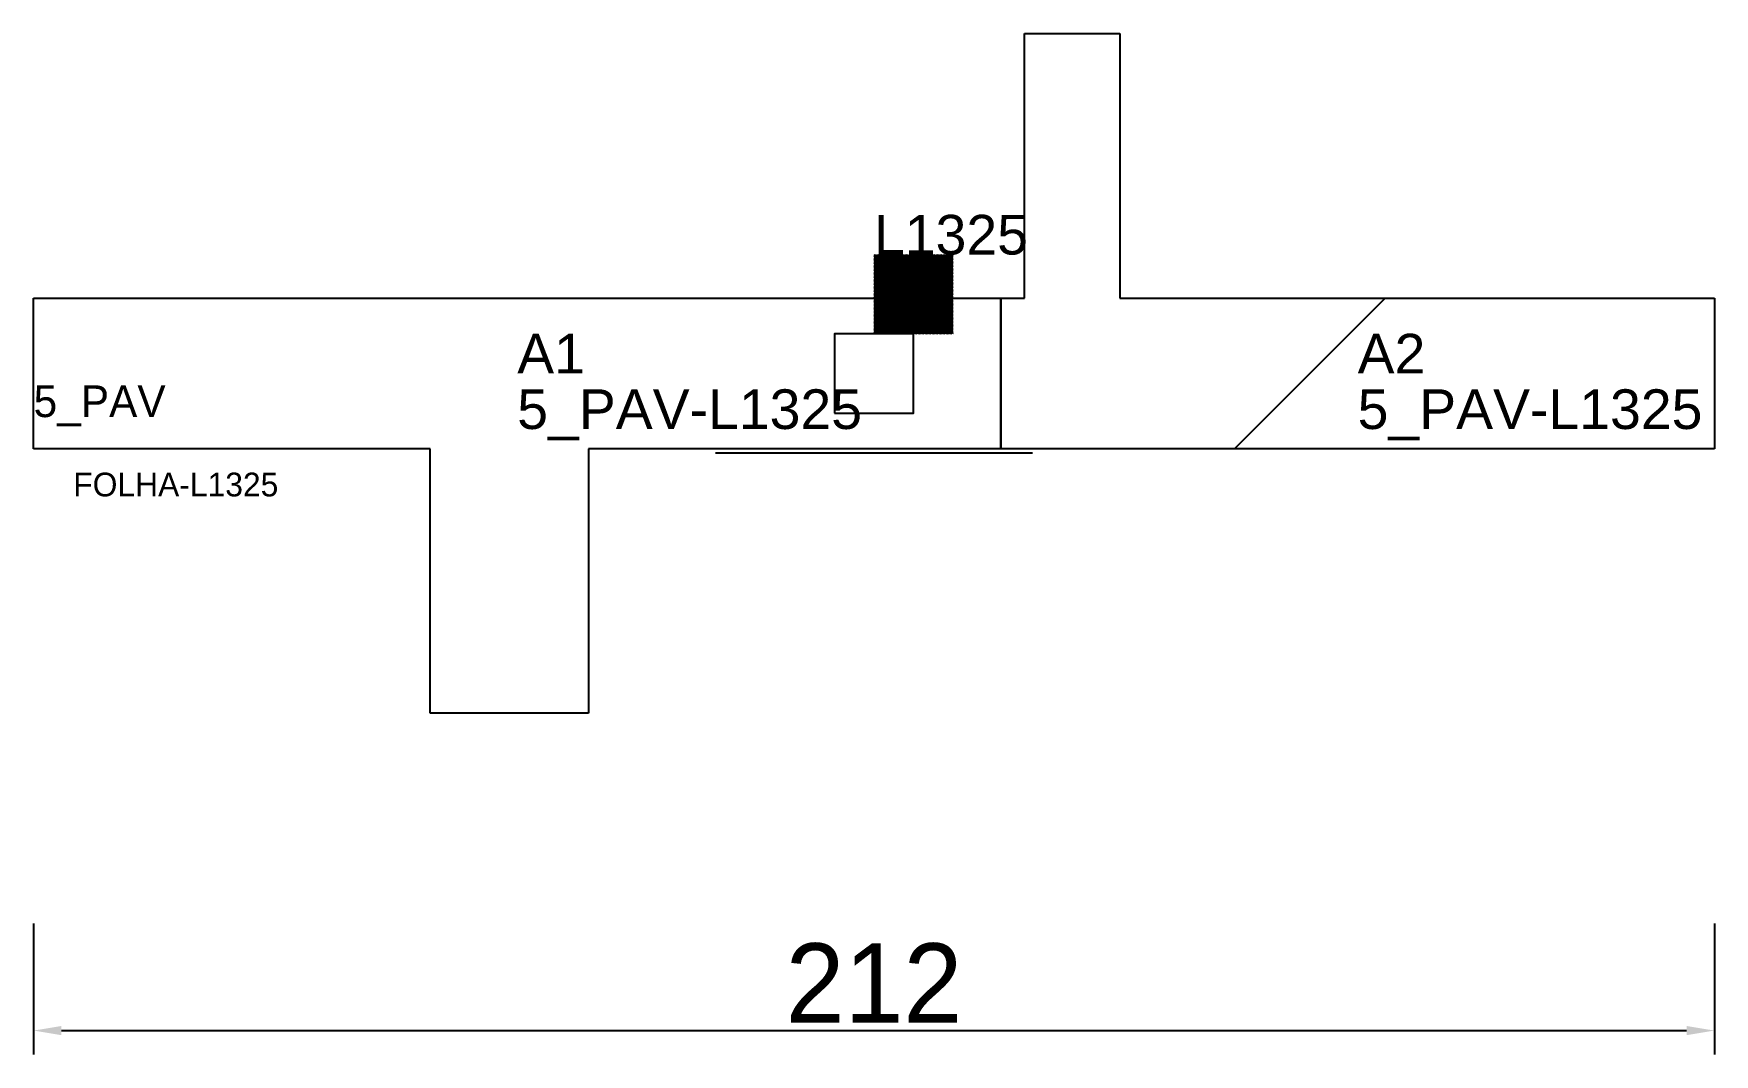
# Model space of a CAD drawing. Header units: metres. Extents: x 222 to 434, y 73 to 202.
import ezdxf

# ---------------------------------------------------------------- set-up
doc = ezdxf.new("R2010")
doc.units = ezdxf.units.M
for name, color, linetype in [('3', 3, 'CONTINUOUS'), ('AUX00', 7, 'CONTINUOUS'), ('COTA', 241, 'CONTINUOUS'), ('FOLHA', 255, 'CONTINUOUS'), ('Hachura', 251, 'CONTINUOUS'), ('NOMENCLATURA', 7, 'CONTINUOUS'), ('Nível', 160, 'CONTINUOUS'), ('Painéis', 200, 'CONTINUOUS'), ('Pilares', 5, 'CONTINUOUS'), ('REAPROVEITAMENTO', 251, 'CONTINUOUS'), ('SARR_2.2x7', 40, 'CONTINUOUS')]:
    doc.layers.add(name, color=color, linetype=linetype)
doc.styles.add('ARIAL', font='Arial.ttf')
doc.styles.add('STR_STANDARD', font='arial.ttf')
doc.dimstyles.new('EZ DXF', dxfattribs={"dimtxt": 10, "dimasz": 3.5, "dimexe": 3, "dimexo": 1.5, "dimgap": 1, "dimtad": 1, "dimdec": 1, "dimdsep": 46, "dimcen": 2.5, "dimazin": 3, "dimtfac": 1, "dimtmove": 0, "dimatfit": 3})

msp = doc.modelspace()

# ---------------------------------------------------------------- hatches: boundary and pattern name
at = {"layer": 'Hachura'}
h = msp.add_hatch(dxfattribs=at)
h.set_pattern_fill('ANSI31', scale=50)
h.paths.add_polyline_path([(222.2, 168.15), (347.2, 168.15), (347.2, 201.5), (359.2, 201.5), (359.2, 168.15), (434.2, 168.15), (434.2, 149.15), (292.2, 149.15), (292.2, 115.8), (272.2, 115.8), (272.2, 149.15), (222.2, 149.15)])
h = msp.add_hatch(dxfattribs=at)
h.set_pattern_fill('ANSI31', scale=50)
h.paths.add_polyline_path([(222.2, 168.15), (347.2, 168.15), (347.2, 201.5), (359.2, 201.5), (359.2, 168.15), (434.2, 168.15), (434.2, 149.15), (292.2, 149.15), (292.2, 115.8), (272.2, 115.8), (272.2, 149.15), (222.2, 149.15)])
at = {"layer": 'Reaproveitamento'}
h = msp.add_hatch(dxfattribs=at)
h.set_pattern_fill('SOLID')
h.paths.add_polyline_path([(328.2, 163.65), (338.2, 163.65), (338.2, 173.65), (328.2, 173.65)])
h = msp.add_hatch(dxfattribs=at)
h.set_pattern_fill('SOLID')
h.paths.add_polyline_path([(328.2, 163.65), (338.2, 163.65), (338.2, 173.65), (328.2, 173.65)])

# ---------------------------------------------------------------- linework, layer by layer
at = {"layer": '3'}
msp.add_lwpolyline([(344.2, 149.15), (344.2, 168.15)], close=True, dxfattribs=at)
msp.add_lwpolyline([(344.2, 149.15), (344.2, 168.15)], close=True, dxfattribs=at)
at = {"layer": 'Painéis', "color": 200}
for p, q in [((347.2, 168.15), (347.2, 201.5)), ((347.2, 201.5), (359.2, 201.5)), ((347.2, 168.15), (347.2, 201.5)), ((347.2, 201.5), (359.2, 201.5)), ((359.2, 201.5), (359.2, 168.15)), ((359.2, 201.5), (359.2, 168.15)), ((222.2, 168.15), (347.2, 168.15)), ((222.2, 149.15), (222.2, 168.15)), ((222.2, 168.15), (347.2, 168.15)), ((222.2, 149.15), (222.2, 168.15)), ((359.2, 168.15), (434.2, 168.15)), ((359.2, 168.15), (434.2, 168.15)), ((434.2, 168.15), (434.2, 149.15)), ((434.2, 168.15), (434.2, 149.15)), ((272.2, 149.15), (222.2, 149.15)), ((272.2, 149.15), (222.2, 149.15)), ((272.2, 115.8), (272.2, 149.15)), ((272.2, 115.8), (272.2, 149.15)), ((434.2, 149.15), (292.2, 149.15)), ((292.2, 149.15), (292.2, 115.8)), ((434.2, 149.15), (292.2, 149.15)), ((292.2, 149.15), (292.2, 115.8)), ((292.2, 115.8), (272.2, 115.8)), ((292.2, 115.8), (272.2, 115.8))]:
    msp.add_line(p, q, dxfattribs=at)
at = {"layer": 'Pilares'}
msp.add_lwpolyline([(323.2, 153.65), (333.2, 153.65), (333.2, 163.65), (323.2, 163.65)], close=True, dxfattribs=at)
msp.add_lwpolyline([(323.2, 153.65), (333.2, 153.65), (333.2, 163.65), (323.2, 163.65)], close=True, dxfattribs=at)
at = {"layer": 'SARR_2.2x7'}
msp.add_line((308.2, 148.65), (348.2, 148.65), dxfattribs=at)
msp.add_line((308.2, 148.65), (348.2, 148.65), dxfattribs=at)

# ---------------------------------------------------------------- texts
at = {"layer": '3', "style": 'STR_STANDARD'}
for s, p in [('A1', (283.2, 158.65)), ('A1', (283.2, 158.65)), ('A2', (389.2, 158.65)), ('A2', (389.2, 158.65))]:
    msp.add_text(s, height=5, dxfattribs=at).set_placement(p)
at = {"layer": 'AUX00', "style": 'STR_STANDARD'}
for p in [(283.2, 151.65), (283.2, 151.65), (389.2, 151.65), (389.2, 151.65)]:
    msp.add_text('5_PAV-L1325', height=5, dxfattribs=at).set_placement(p)
at = {"layer": 'FOLHA'}
msp.add_text('FOLHA-L1325', height=3, dxfattribs=at).set_placement((227.2, 143.15))
msp.add_text('FOLHA-L1325', height=3, dxfattribs=at).set_placement((227.2, 143.15))
at = {"layer": 'NOMENCLATURA', "insert": (328.2, 178.65), "char_height": 5, "attachment_point": 1, "style": 'ARIAL'}
msp.add_mtext('L1325', dxfattribs=at)
msp.add_mtext('L1325', dxfattribs=at)
at = {"layer": 'Nível'}
msp.add_text('5_PAV', height=4, dxfattribs=at).set_placement((222.2, 153.15))
msp.add_text('5_PAV', height=4, dxfattribs=at).set_placement((222.2, 153.15))

# ---------------------------------------------------------------- dimensions: what is measured, and where the dimension line sits
at = {"layer": 'COTA'}
msp.add_linear_dim(base=(222.2, 75.8), p1=(222.2, 90.8), p2=(434.2, 90.8), dimstyle='EZ DXF', dxfattribs=at).render()
msp.add_linear_dim(base=(222.2, 75.8), p1=(222.2, 90.8), p2=(434.2, 90.8), dimstyle='EZ DXF', dxfattribs=at).render()

doc.saveas('drawing.dxf')
